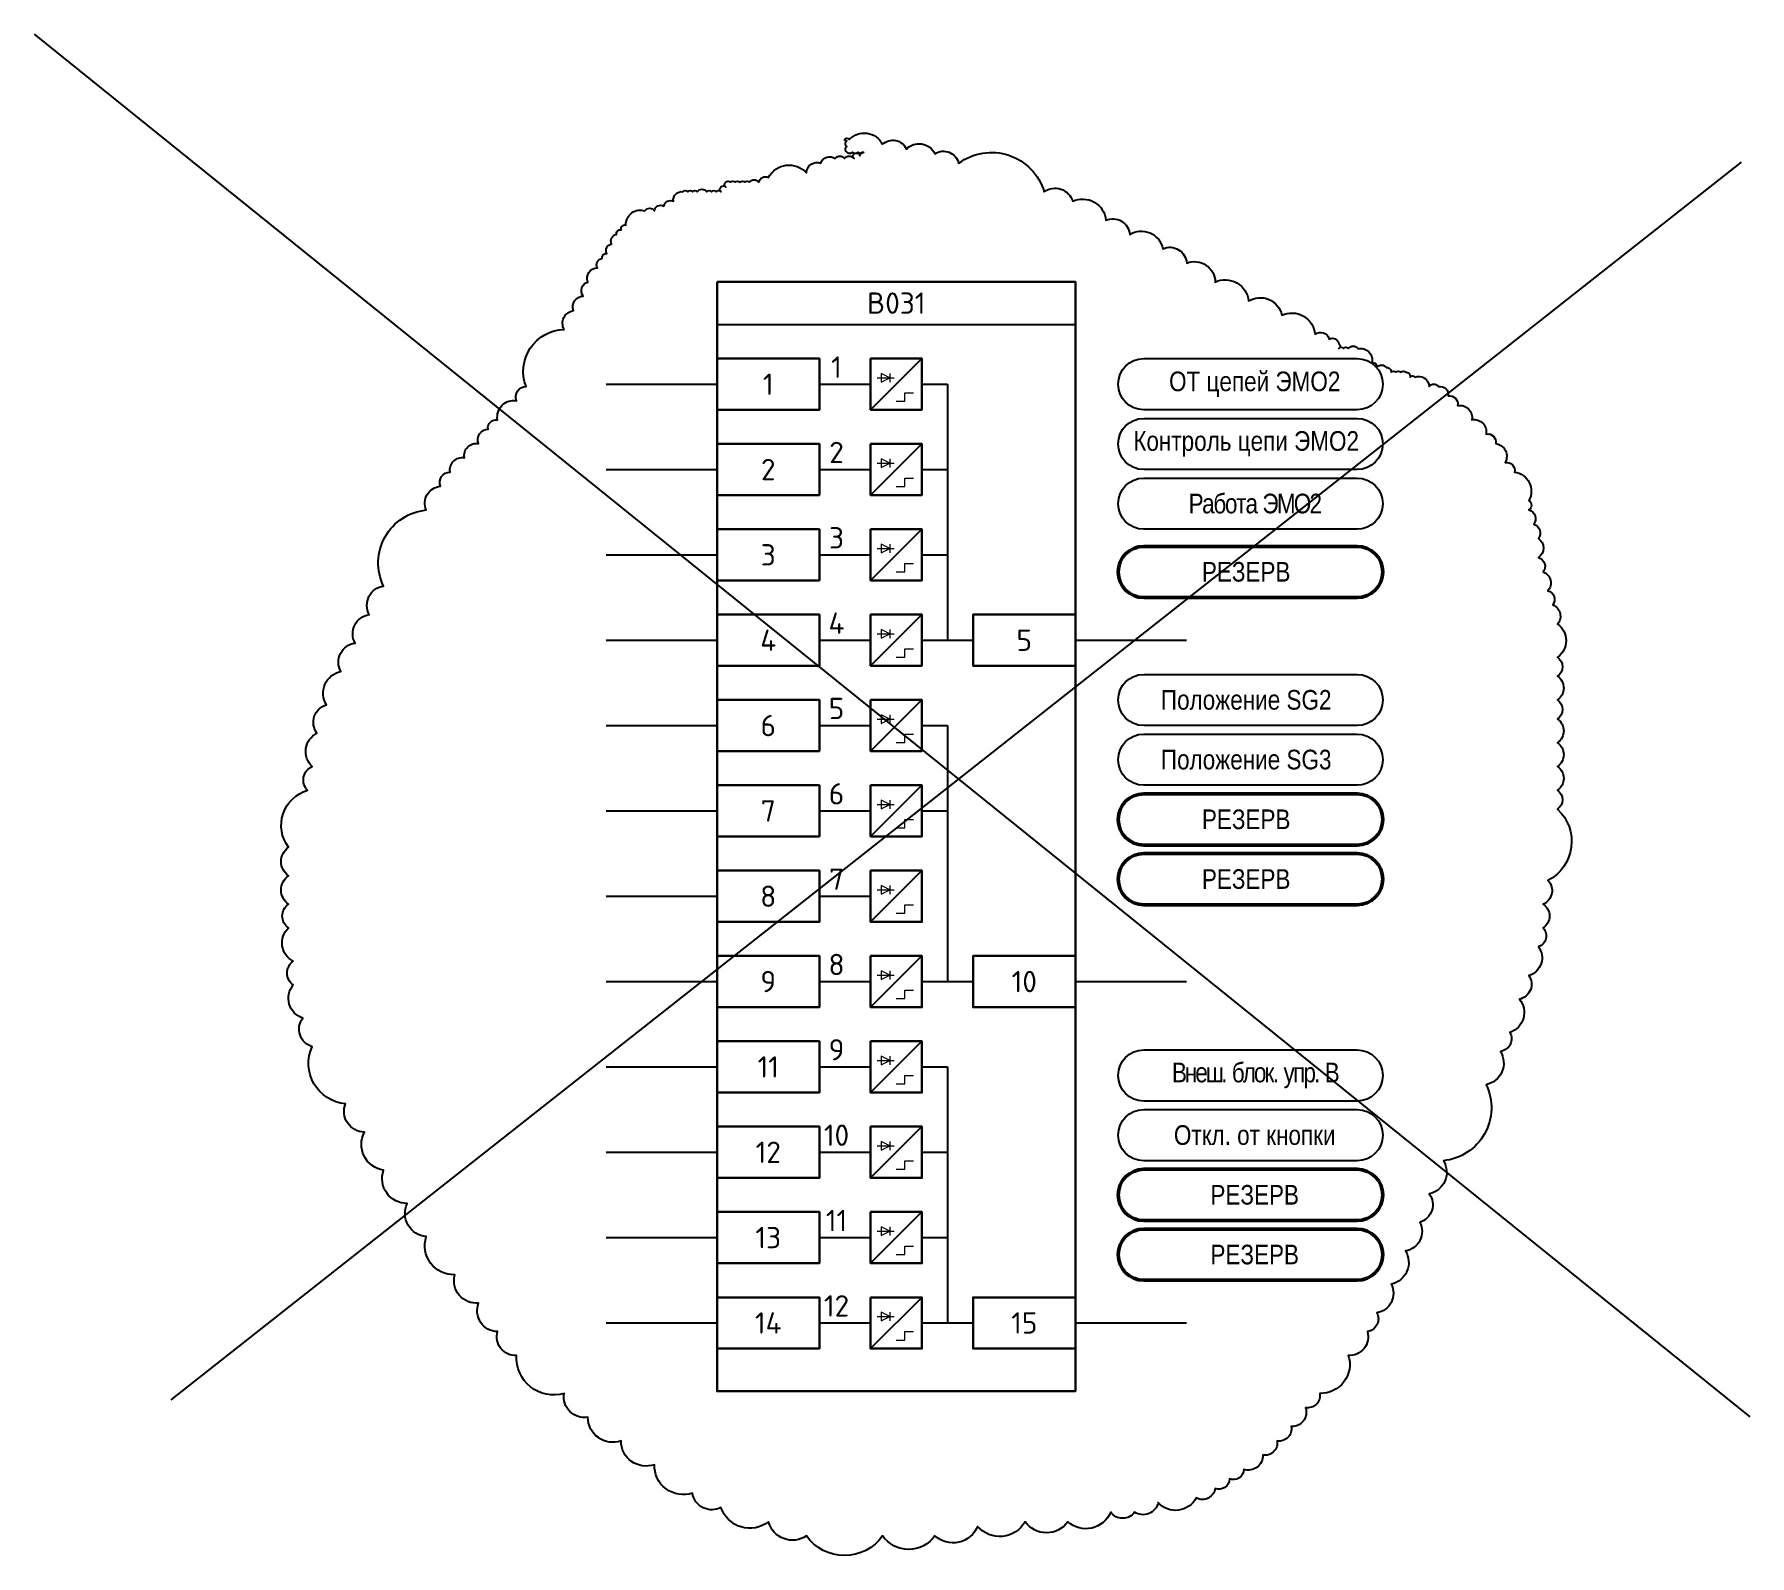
# Model space of a CAD drawing. Header units: millimetres. Extents: x 1413 to 4909, y -558 to 1412.
# Drawn here: x 4053 to 4254, y 624.7 to 803 of the extents above; entities that cross this region are included whole.
import ezdxf
from ezdxf.enums import TextEntityAlignment as Align

# ---------------------------------------------------------------- set-up
doc = ezdxf.new("R2010")
doc.units = ezdxf.units.MM
doc.layers.add('_ОРЗ_0.3', color=7, linetype='Continuous', lineweight=30)
doc.layers.add('TEXT', color=7, linetype='Continuous', lineweight=25)
doc.layers.add('Основная', color=7, linetype='Continuous')
doc.styles.add('2.5_Gost_RD', font='ARIALN.TTF', dxfattribs={"height": 2.5})
doc.styles.add('2.5_ISOCPEUR', font='isocpeur.ttf', dxfattribs={"width": 0.9, "height": 2.5})
doc.styles.add('2.5_ISOCPEUR_1', font='isocpeur.ttf', dxfattribs={"height": 2.5})

# ---------------------------------------------------------------- blocks, each defined once
blk = doc.blocks.new('*U42')
at = {"layer": 'Основная', "color": 0}
for p, q in [((0, 0), (2, 0)), ((2, 0), (40, 0)), ((40, 0), (42, 0))]:
    blk.add_line(p, q, dxfattribs=at)
blk = doc.blocks.new('*U74')
at = {"lineweight": 13, "ltscale": 0.25}
blk.add_line((20.25, 1.25), (20.25, 0.25), dxfattribs=at)
for points in [[(0, 3), (12, 3), (12, -3), (0, -3)], [(18, 3), (24, 3), (24, -3), (18, -3)]]:
    blk.add_lwpolyline(points, close=True)
at = {"lineweight": 13, "flags": 128}
for points in [[(19.5, 1.5, 0, 0, 0), (19.5, 2, 0.25, 0, 0), (19.5, 2.5, 0, 0, 0)], [(20, 1.5, 0, 0, 0), (20, 2, 0.25, 0, 0), (20, 2.5, 0, 0, 0)]]:
    blk.add_lwpolyline(points, format="xyseb", dxfattribs=at)
at = {"lineweight": 13, "ltscale": 0.25}
blk.add_lwpolyline([(20.25, 0.75), (19.25, 1.25), (19.25, 0.25), (20.25, 0.75)], dxfattribs=at)
at = {"layer": 'Основная', "ltscale": 0.25}
blk.add_line((24, 3), (18, -3), dxfattribs=at)
at = {"layer": 'Основная', "color": 0}
blk.add_line((12, 0), (18, 0), dxfattribs=at)
at = {"layer": 'Основная', "color": 0, "lineweight": 13}
blk.add_line((18.75, 0.75), (20.75, 0.75), dxfattribs=at)
for p, q in [((21, -2), (22, -2)), ((22, -1), (23, -1)), ((22, -2), (22, -1))]:
    blk.add_line(p, q, dxfattribs=at).dxf.unprotected_set("ltscale", 0)
at = {"layer": 'Основная', "style": '2.5_ISOCPEUR'}
for tag, p in [('ОУ', (3, 6)), ('K', (14, 2)), ('В', (6, 0))]:
    blk.add_attdef(tag, text='', height=2.5, dxfattribs=at).set_placement(p, align=Align.MIDDLE_CENTER)
blk = doc.blocks.new('*U64')
blk.add_lwpolyline([(0, 3), (-12, 3), (-12, -3), (0, -3)], close=True)
at = {"layer": 'Основная', "style": '2.5_ISOCPEUR'}
for tag, p in [('ОУ', (-7, 10)), ('В', (-6, 0))]:
    blk.add_attdef(tag, text='', height=2.5, dxfattribs=at).set_placement(p, align=Align.MIDDLE_CENTER)

msp = doc.modelspace()

# ---------------------------------------------------------------- linework, layer by layer
at = {"ltscale": 100}
for p, q in [((4053, 803), (4254, 641)), ((4253, 788), (4069, 643)), ((4160, 762), (4160, 732)), ((4160, 722), (4160, 692)), ((4160, 692), (4163, 692)), ((4160, 682), (4160, 652)), ((4160, 652), (4163, 652))]:
    msp.add_line(p, q, dxfattribs=at)
for points in [[(4147.94, 790.67, -0.520567), (4148.5, 790.67, -0.520567), (4148.5, 790.67, -0.520567), (4152.39, 790.11, -0.520567), (4152.39, 790.11, -0.520567), (4155.18, 789.56, -0.520567), (4155.18, 789.56, -0.520567), (4158.52, 789, -0.520567), (4158.52, 789, -0.520567), (4161.31, 787.89, -0.520567), (4161.31, 787.89, -0.520567), (4171.33, 784.55, -0.520567), (4171.33, 784.55, -0.520567), (4174.67, 783.43, -0.520567), (4174.67, 783.43, -0.520567), (4178.57, 781.21, -0.520567), (4178.57, 781.21, -0.520567), (4181.35, 779.54, -0.520567), (4181.35, 779.54, -0.520567), (4185.25, 777.87, -0.520567), (4185.25, 777.87, -0.520567), (4188.04, 776.2, -0.520567), (4188.04, 776.2, -0.520567), (4191.38, 773.97, -0.520567), (4191.38, 773.97, -0.520567), (4195.28, 771.75, -0.520567), (4195.28, 771.75, -0.520567), (4199.18, 770.08, -0.520567), (4199.18, 770.08, -0.520567), (4203.07, 767.85, -0.520567), (4203.07, 767.85, -0.520567), (4204.74, 767.29, -0.520567), (4204.74, 767.29, -0.520567), (4205.86, 766.74, -0.520567), (4205.86, 766.74, -0.520567), (4205.86, 766.18, -0.520567), (4205.86, 766.18, -0.520567), (4206.42, 766.18, -0.520567), (4206.42, 766.18, -0.520567), (4206.97, 766.18, -0.520567), (4206.97, 766.18, -0.520567), (4208.09, 766.18, -0.520567), (4208.09, 766.18, -0.520567), (4209.76, 764.51, -0.520567), (4209.76, 764.51, -0.520567), (4210.31, 763.95, -0.520567), (4210.31, 763.95, -0.520567), (4211.43, 763.95, -0.520567), (4211.43, 763.95, -0.520567), (4211.98, 763.4, -0.520567), (4211.98, 763.4, -0.520567), (4212.54, 763.4, -0.520567), (4212.54, 763.4, -0.520567), (4213.1, 763.4, -0.520567), (4213.1, 763.4, -0.520567), (4213.66, 763.4, -0.520567), (4213.66, 763.4, -0.520567), (4214.21, 762.84, -0.520567), (4214.21, 762.84, -0.520567), (4214.77, 762.84, -0.520567), (4214.77, 762.84, -0.520567), (4216.44, 761.73, -0.520567), (4216.44, 761.73, -0.520567), (4217.55, 761.73, -0.520567), (4217.55, 761.73, -0.520567), (4218.67, 760.62, -0.520567), (4218.67, 760.62, -0.520567), (4219.78, 759.5, -0.520567), (4219.78, 759.5, -0.520567), (4221.45, 757.83, -0.520567), (4221.45, 757.83, -0.520567), (4223.12, 756.16, -0.520567), (4223.12, 756.16, -0.520567), (4224.24, 755.05, -0.520567), (4224.24, 755.05, -0.520567), (4225.35, 752.82, -0.520567), (4225.35, 752.82, -0.520567), (4226.46, 751.71, -0.520567), (4226.46, 751.71, -0.520567), (4228.14, 748.37, -0.520567), (4228.14, 748.37, -0.520567), (4228.14, 747.26, -0.520567), (4228.14, 747.26, -0.520567), (4228.69, 745.59, -0.520567), (4228.69, 745.59, -0.520567), (4229.25, 743.92, -0.520567), (4229.25, 743.92, -0.520567), (4229.25, 741.69, -0.520567), (4229.25, 741.69, -0.520567), (4229.81, 740.02, -0.520567), (4229.81, 740.02, -0.520567), (4230.36, 737.8, -0.520567), (4230.36, 737.8, -0.520567), (4230.92, 736.13, -0.520567), (4230.92, 736.13, -0.520567), (4231.48, 733.9, -0.520567), (4231.48, 733.9, -0.520567), (4231.48, 730.01, -0.520567), (4231.48, 730.01, -0.520567), (4231.48, 727.78, -0.520567), (4231.48, 727.78, -0.520567), (4231.48, 725, -0.520567), (4231.48, 725, -0.520567), (4231.48, 722.77, -0.520567), (4231.48, 722.77, -0.520567), (4231.48, 719.99, -0.520567), (4231.48, 719.99, -0.520567), (4231.48, 717.2, -0.520567), (4231.48, 717.2, -0.520567), (4231.48, 714.42, -0.520567), (4231.48, 714.42, -0.520567), (4231.48, 712.2, -0.520567), (4231.48, 712.2, -0.520567), (4230.36, 703.85, -0.520567), (4230.36, 703.85, -0.520567), (4229.81, 701.07, -0.520567), (4229.81, 701.07, -0.520567), (4229.81, 698.28, -0.520567), (4229.81, 698.28, -0.520567), (4229.25, 696.06, -0.520567), (4229.25, 696.06, -0.520567), (4228.14, 692.72, -0.520567), (4228.14, 692.72, -0.520567), (4227.02, 689.93, -0.520567), (4227.02, 689.93, -0.520567), (4225.91, 686.04, -0.520567), (4225.91, 686.04, -0.520567), (4224.79, 683.81, -0.520567), (4224.79, 683.81, -0.520567), (4223.12, 679.92, -0.520567), (4223.12, 679.92, -0.520567), (4218.11, 671.01, -0.520567), (4218.11, 671.01, -0.520567), (4216.44, 667.12, -0.520567), (4216.44, 667.12, -0.520567), (4215.33, 663.78, -0.520567), (4215.33, 663.78, -0.520567), (4213.66, 660.44, -0.520567), (4213.66, 660.44, -0.520567), (4211.98, 656.54, -0.520567), (4211.98, 656.54, -0.520567), (4210.31, 653.2, -0.520567), (4210.31, 653.2, -0.520567), (4209.2, 650.98, -0.520567), (4209.2, 650.98, -0.520567), (4206.97, 648.19, -0.520567), (4206.97, 648.19, -0.520567), (4203.63, 643.74, -0.520567), (4203.63, 643.74, -0.520567), (4201.96, 642.07, -0.520567), (4201.96, 642.07, -0.520567), (4200.29, 639.85, -0.520567), (4200.29, 639.85, -0.520567), (4198.62, 638.18, -0.520567), (4198.62, 638.18, -0.520567), (4196.95, 636.51, -0.520567), (4196.95, 636.51, -0.520567), (4194.72, 634.84, -0.520567), (4194.72, 634.84, -0.520567), (4193.05, 633.72, -0.520567), (4193.05, 633.72, -0.520567), (4191.38, 632.61, -0.520567), (4191.38, 632.61, -0.520567), (4189.15, 631.5, -0.520567), (4189.15, 631.5, -0.520567), (4184.7, 630.94, -0.520567), (4184.7, 630.94, -0.520567), (4181.91, 629.83, -0.520567), (4181.91, 629.83, -0.520567), (4179.13, 629.83, -0.520567), (4179.13, 629.83, -0.520567), (4174.11, 628.71, -0.520567), (4174.11, 628.71, -0.520567), (4169.1, 628.71, -0.520567), (4169.1, 628.71, -0.520567), (4163.53, 628.16, -0.520567), (4163.53, 628.16, -0.520567), (4158.52, 627.05, -0.520567), (4158.52, 627.05, -0.520567), (4152.39, 627.05, -0.520567), (4152.39, 627.05, -0.520567), (4143.48, 627.05, -0.520567), (4143.48, 627.05, -0.520567), (4139.03, 628.71, -0.520567), (4139.03, 628.71, -0.520567), (4133.46, 630.38, -0.520567), (4133.46, 630.38, -0.520567), (4130.12, 632.05, -0.520567), (4130.12, 632.05, -0.520567), (4125.66, 635.39, -0.520567), (4125.66, 635.39, -0.520567), (4121.76, 638.18, -0.520567), (4121.76, 638.18, -0.520567), (4117.87, 640.96, -0.520567), (4117.87, 640.96, -0.520567), (4115.08, 643.74, -0.520567), (4115.08, 643.74, -0.520567), (4109.51, 648.19, -0.520567), (4109.51, 648.19, -0.520567), (4107.28, 650.98, -0.520567), (4107.28, 650.98, -0.520567), (4105.06, 654.32, -0.520567), (4105.06, 654.32, -0.520567), (4102.27, 657.65, -0.520567), (4102.27, 657.65, -0.520567), (4098.93, 662.11, -0.520567), (4098.93, 662.11, -0.520567), (4096.7, 666, -0.520567), (4096.7, 666, -0.520567), (4093.92, 669.9, -0.520567), (4093.92, 669.9, -0.520567), (4091.69, 674.35, -0.520567), (4091.69, 674.35, -0.520567), (4089.46, 677.69, -0.520567), (4089.46, 677.69, -0.520567), (4085.56, 684.37, -0.520567), (4085.56, 684.37, -0.520567), (4084.45, 687.71, -0.520567), (4084.45, 687.71, -0.520567), (4083.34, 691.6, -0.520567), (4083.34, 691.6, -0.520567), (4083.34, 694.39, -0.520567), (4083.34, 694.39, -0.520567), (4082.78, 698.28, -0.520567), (4082.78, 698.28, -0.520567), (4082.78, 701.07, -0.520567), (4082.78, 701.07, -0.520567), (4082.78, 704.4, -0.520567), (4082.78, 704.4, -0.520567), (4082.78, 707.74, -0.520567), (4082.78, 707.74, -0.520567), (4085.01, 714.42, -0.520567), (4085.01, 714.42, -0.520567), (4085.56, 717.2, -0.520567), (4085.56, 717.2, -0.520567), (4086.12, 721.1, -0.520567), (4086.12, 721.1, -0.520567), (4087.24, 724.44, -0.520567), (4087.24, 724.44, -0.520567), (4088.91, 728.34, -0.520567), (4088.91, 728.34, -0.520567), (4090.58, 731.67, -0.520567), (4090.58, 731.67, -0.520567), (4092.25, 735.01, -0.520567), (4092.25, 735.01, -0.520567), (4093.92, 738.35, -0.520567), (4093.92, 738.35, -0.520567), (4098.93, 747.26, -0.520567), (4098.93, 747.26, -0.520567), (4100.6, 750.04, -0.520567), (4100.6, 750.04, -0.520567), (4101.72, 751.71, -0.520567), (4101.72, 751.71, -0.520567), (4103.39, 753.38, -0.520567), (4103.39, 753.38, -0.520567), (4105.06, 755.05, -0.520567), (4105.06, 755.05, -0.520567), (4106.17, 756.72, -0.520567), (4106.17, 756.72, -0.520567), (4107.28, 757.83, -0.520567), (4107.28, 757.83, -0.520567), (4109.51, 760.06, -0.520567), (4109.51, 760.06, -0.520567), (4110.63, 761.73, -0.520567), (4110.63, 761.73, -0.520567), (4115.08, 768.41, -0.520567), (4115.08, 768.41, -0.520567), (4116.19, 770.63, -0.520567), (4116.19, 770.63, -0.520567), (4117.31, 772.3, -0.520567), (4117.31, 772.3, -0.520567), (4117.87, 773.97, -0.520567), (4117.87, 773.97, -0.520567), (4118.98, 775.64, -0.520567), (4118.98, 775.64, -0.520567), (4119.54, 776.75, -0.520567), (4119.54, 776.75, -0.520567), (4120.09, 777.31, -0.520567), (4120.09, 777.31, -0.520567), (4120.65, 778.42, -0.520567), (4120.65, 778.42, -0.520567), (4121.21, 779.54, -0.520567), (4121.21, 779.54, -0.520567), (4121.76, 780.09, -0.520567), (4121.76, 780.09, -0.520567), (4122.32, 780.65, -0.520567), (4122.32, 780.65, -0.520567), (4124.55, 782.32, -0.520567), (4124.55, 782.32, -0.520567), (4125.66, 782.32, -0.520567), (4125.66, 782.32, -0.520567), (4126.78, 782.88, -0.520567), (4126.78, 782.88, -0.520567), (4127.89, 783.43, -0.520567), (4127.89, 783.43, -0.520567), (4129, 784.55, -0.520567), (4129, 784.55, -0.520567), (4129.56, 784.55, -0.520567), (4129.56, 784.55, -0.520567), (4130.12, 784.55, -0.520567), (4130.12, 784.55, -0.520567), (4130.67, 784.55, -0.520567), (4130.67, 784.55, -0.520567), (4131.79, 784.55, -0.520567), (4131.79, 784.55, -0.520567), (4132.35, 784.55, -0.520567), (4132.35, 784.55, -0.520567), (4132.9, 784.55, -0.520567), (4132.9, 784.55, -0.520567), (4133.46, 784.55, -0.520567), (4133.46, 784.55, -0.520567), (4133.46, 785.1, -0.520567), (4133.46, 785.1, -0.520567), (4134.02, 785.1, -0.520567), (4134.02, 785.1, -0.520567), (4134.02, 785.66, -0.520567), (4134.02, 785.66, -0.520567), (4134.57, 785.66, -0.520567), (4134.57, 785.66, -0.520567), (4135.13, 785.66, -0.520567), (4135.13, 785.66, -0.520567), (4135.69, 785.66, -0.520567), (4135.69, 785.66, -0.520567), (4136.24, 785.66, -0.520567), (4136.24, 785.66, -0.520567), (4136.8, 785.66, -0.520567), (4136.8, 785.66, -0.520567), (4137.91, 785.66, -0.520567), (4137.91, 785.66, -0.520567), (4139.03, 786.22, -0.520567), (4139.03, 786.22, -0.520567), (4143.48, 786.77, -0.520567), (4143.48, 786.77, -0.520567), (4145.15, 787.89, -0.520567), (4145.15, 787.89, -0.520567), (4146.83, 788.44, -0.520567), (4146.83, 788.44, -0.520567), (4147.94, 788.44, -0.520567), (4147.94, 788.44, -0.520567), (4149.05, 788.44, -0.520567), (4149.05, 788.44, -0.520567), (4149.05, 789, -0.520567), (4149.05, 789, -0.520567), (4149.74, 788.77, -0.520567), (4149.74, 788.77, -0.520567), (4150.17, 789.2, -0.520567), (4150.17, 789.2, -0.520567), (4149.52, 789.2, -0.520567), (4149.52, 789.2, -0.520567), (4148.86, 789.2, -0.520567), (4148.86, 789.2, -0.520567), (4148.21, 789.2, -0.520567), (4148.21, 789.2, -0.520567), (4148.21, 789.85, -0.520567), (4148.21, 789.85, -0.520567), (4148.21, 790.51, -0.520567), (4148.21, 790.51, -0.520567)], [(4183, 722, -1), (4183, 728), (4208, 728, -1), (4208, 722)], [(4183, 715, -1), (4183, 721), (4208, 721, -1), (4208, 715)]]:
    msp.add_lwpolyline(points, format="xyb", close=True, dxfattribs=at)
at = {"color": 85, "ltscale": 100, "true_color": 0x58ba48}
for points in [[(4183, 759, -1), (4183, 765), (4208, 765, -1), (4208, 759)], [(4183, 752, -1), (4183, 758), (4208, 758, -1), (4208, 752)], [(4183, 745, -1), (4183, 751), (4208, 751, -1), (4208, 745)]]:
    msp.add_lwpolyline(points, format="xyb", close=True, dxfattribs=at)
at = {"ltscale": 100}
for points in [[(4120, 762), (4133, 762)], [(4157, 762), (4160, 762)], [(4120, 752), (4133, 752)], [(4157, 752), (4160, 752)], [(4120, 742), (4133, 742)], [(4157, 742), (4160, 742)], [(4120, 732), (4133, 732)], [(4157, 732), (4160, 732)], [(4157, 732), (4163, 732)], [(4175, 732), (4188, 732)], [(4120, 722), (4133, 722)], [(4157, 722), (4160, 722)], [(4120, 712), (4133, 712)], [(4157, 712), (4160, 712)], [(4120, 702), (4133, 702)], [(4120, 692), (4133, 692)], [(4157, 692), (4160, 692)], [(4175, 692), (4188, 692)], [(4120, 682), (4133, 682)], [(4157, 682), (4160, 682)], [(4120, 672), (4133, 672)], [(4157, 672), (4160, 672)], [(4120, 662), (4133, 662)], [(4157, 662), (4160, 662)], [(4120, 652), (4133, 652)], [(4157, 652), (4160, 652)], [(4175, 652), (4188, 652)]]:
    msp.add_lwpolyline(points, dxfattribs=at)
at = {"color": 85, "lineweight": 50, "ltscale": 100, "true_color": 0x58ba48}
msp.add_lwpolyline([(4183, 737, -1), (4183, 743), (4208, 743, -1), (4208, 737)], format="xyb", close=True, dxfattribs=at)
at = {"lineweight": 50, "ltscale": 100}
for points in [[(4183, 708, -1), (4183, 714), (4208, 714, -1), (4208, 708)], [(4183, 701, -1), (4183, 707), (4208, 707, -1), (4208, 701)]]:
    msp.add_lwpolyline(points, format="xyb", close=True, dxfattribs=at)
at = {"color": 6, "ltscale": 100}
for points in [[(4183, 678, -1), (4183, 684), (4208, 684, -1), (4208, 678)], [(4183, 671, -1), (4183, 677), (4208, 677, -1), (4208, 671)]]:
    msp.add_lwpolyline(points, format="xyb", close=True, dxfattribs=at)
at = {"color": 6, "lineweight": 50, "ltscale": 100}
for points in [[(4183, 664, -1), (4183, 670), (4208, 670, -1), (4208, 664)], [(4183, 657, -1), (4183, 663), (4208, 663, -1), (4208, 657)]]:
    msp.add_lwpolyline(points, format="xyb", close=True, dxfattribs=at)
at = {"layer": '_ОРЗ_0.3', "ltscale": 100}
msp.add_lwpolyline([(4133, 774), (4175, 774), (4175, 644), (4133, 644)], close=True, dxfattribs=at)

# ---------------------------------------------------------------- block references
at = {"ltscale": 0.25}
msp.add_blockref('*U42', (4133, 769), dxfattribs=at)
at = {"layer": '_ОРЗ_0.3', "ltscale": 0.25}
ref = msp.add_blockref('*U74', (4133, 762), dxfattribs=at)
ref.add_attrib('В', '1', dxfattribs={"layer": 'Основная', "height": 2.5, "style": '2.5_ISOCPEUR'}).set_placement((4139, 762), align=Align.MIDDLE_CENTER)
ref.add_attrib('K', '1', dxfattribs={"layer": 'Основная', "height": 2.5, "style": '2.5_ISOCPEUR'}).set_placement((4147, 764), align=Align.MIDDLE_CENTER)
ref = msp.add_blockref('*U74', (4133, 752), dxfattribs=at)
ref.add_attrib('В', '2', dxfattribs={"layer": 'Основная', "height": 2.5, "style": '2.5_ISOCPEUR'}).set_placement((4139, 752), align=Align.MIDDLE_CENTER)
ref.add_attrib('K', '2', dxfattribs={"layer": 'Основная', "height": 2.5, "style": '2.5_ISOCPEUR'}).set_placement((4147, 754), align=Align.MIDDLE_CENTER)
ref = msp.add_blockref('*U74', (4133, 742), dxfattribs=at)
ref.add_attrib('В', '3', dxfattribs={"layer": 'Основная', "height": 2.5, "style": '2.5_ISOCPEUR'}).set_placement((4139, 742), align=Align.MIDDLE_CENTER)
ref.add_attrib('K', '3', dxfattribs={"layer": 'Основная', "height": 2.5, "style": '2.5_ISOCPEUR'}).set_placement((4147, 744), align=Align.MIDDLE_CENTER)
ref = msp.add_blockref('*U74', (4133, 732), dxfattribs=at)
ref.add_attrib('В', '4', dxfattribs={"layer": 'Основная', "height": 2.5, "style": '2.5_ISOCPEUR'}).set_placement((4139, 732), align=Align.MIDDLE_CENTER)
ref.add_attrib('K', '4', dxfattribs={"layer": 'Основная', "height": 2.5, "style": '2.5_ISOCPEUR'}).set_placement((4147, 734), align=Align.MIDDLE_CENTER)
ref = msp.add_blockref('*U64', (4175, 732), dxfattribs=at)
ref.add_attrib('В', '5', dxfattribs={"layer": 'Основная', "height": 2.5, "style": '2.5_ISOCPEUR'}).set_placement((4169, 732), align=Align.MIDDLE_CENTER)
ref = msp.add_blockref('*U74', (4133, 722), dxfattribs=at)
ref.add_attrib('В', '6', dxfattribs={"layer": 'Основная', "height": 2.5, "style": '2.5_ISOCPEUR'}).set_placement((4139, 722), align=Align.MIDDLE_CENTER)
ref.add_attrib('K', '5', dxfattribs={"layer": 'Основная', "height": 2.5, "style": '2.5_ISOCPEUR'}).set_placement((4147, 724), align=Align.MIDDLE_CENTER)
ref = msp.add_blockref('*U74', (4133, 712), dxfattribs=at)
ref.add_attrib('В', '7', dxfattribs={"layer": 'Основная', "height": 2.5, "style": '2.5_ISOCPEUR'}).set_placement((4139, 712), align=Align.MIDDLE_CENTER)
ref.add_attrib('K', '6', dxfattribs={"layer": 'Основная', "height": 2.5, "style": '2.5_ISOCPEUR'}).set_placement((4147, 714), align=Align.MIDDLE_CENTER)
ref = msp.add_blockref('*U74', (4133, 702), dxfattribs=at)
ref.add_attrib('В', '8', dxfattribs={"layer": 'Основная', "height": 2.5, "style": '2.5_ISOCPEUR'}).set_placement((4139, 702), align=Align.MIDDLE_CENTER)
ref.add_attrib('K', '7', dxfattribs={"layer": 'Основная', "height": 2.5, "style": '2.5_ISOCPEUR'}).set_placement((4147, 704), align=Align.MIDDLE_CENTER)
ref = msp.add_blockref('*U74', (4133, 692), dxfattribs=at)
ref.add_attrib('В', '9', dxfattribs={"layer": 'Основная', "height": 2.5, "style": '2.5_ISOCPEUR'}).set_placement((4139, 692), align=Align.MIDDLE_CENTER)
ref.add_attrib('K', '8', dxfattribs={"layer": 'Основная', "height": 2.5, "style": '2.5_ISOCPEUR'}).set_placement((4147, 694), align=Align.MIDDLE_CENTER)
ref = msp.add_blockref('*U64', (4175, 692), dxfattribs=at)
ref.add_attrib('В', '10', dxfattribs={"layer": 'Основная', "height": 2.5, "style": '2.5_ISOCPEUR'}).set_placement((4169, 692), align=Align.MIDDLE_CENTER)
ref = msp.add_blockref('*U74', (4133, 682), dxfattribs=at)
ref.add_attrib('В', '11', dxfattribs={"layer": 'Основная', "height": 2.5, "style": '2.5_ISOCPEUR'}).set_placement((4139, 682), align=Align.MIDDLE_CENTER)
ref.add_attrib('K', '9', dxfattribs={"layer": 'Основная', "height": 2.5, "style": '2.5_ISOCPEUR'}).set_placement((4147, 684), align=Align.MIDDLE_CENTER)
ref = msp.add_blockref('*U74', (4133, 672), dxfattribs=at)
ref.add_attrib('В', '12', dxfattribs={"layer": 'Основная', "height": 2.5, "style": '2.5_ISOCPEUR'}).set_placement((4139, 672), align=Align.MIDDLE_CENTER)
ref.add_attrib('K', '10', dxfattribs={"layer": 'Основная', "height": 2.5, "style": '2.5_ISOCPEUR'}).set_placement((4147, 674), align=Align.MIDDLE_CENTER)
ref = msp.add_blockref('*U74', (4133, 662), dxfattribs=at)
ref.add_attrib('В', '13', dxfattribs={"layer": 'Основная', "height": 2.5, "style": '2.5_ISOCPEUR'}).set_placement((4139, 662), align=Align.MIDDLE_CENTER)
ref.add_attrib('K', '11', dxfattribs={"layer": 'Основная', "height": 2.5, "style": '2.5_ISOCPEUR'}).set_placement((4147, 664), align=Align.MIDDLE_CENTER)
ref = msp.add_blockref('*U74', (4133, 652), dxfattribs=at)
ref.add_attrib('В', '14', dxfattribs={"layer": 'Основная', "height": 2.5, "style": '2.5_ISOCPEUR'}).set_placement((4139, 652), align=Align.MIDDLE_CENTER)
ref.add_attrib('K', '12', dxfattribs={"layer": 'Основная', "height": 2.5, "style": '2.5_ISOCPEUR'}).set_placement((4147, 654), align=Align.MIDDLE_CENTER)
ref = msp.add_blockref('*U64', (4175, 652), dxfattribs=at)
ref.add_attrib('В', '15', dxfattribs={"layer": 'Основная', "height": 2.5, "style": '2.5_ISOCPEUR'}).set_placement((4169, 652), align=Align.MIDDLE_CENTER)

# ---------------------------------------------------------------- texts
at = {"ltscale": 0.25, "insert": (4154, 771.5), "char_height": 2.5, "width": 42, "attachment_point": 5, "style": '2.5_ISOCPEUR_1'}
msp.add_mtext('B031', dxfattribs=at)
at = {"layer": 'TEXT', "ltscale": 100, "char_height": 2.3, "attachment_point": 5, "style": '2.5_Gost_RD'}
for s, insert, width in [('ОТ цепей ЭМО2', (4196, 762), 31), ('Контроль цепи ЭМО2', (4195, 755), 28), ('{\\T0.9;Работа ЭМО2}', (4196, 748), 31), ('РЕЗЕРВ', (4195, 740), 31), ('Положение SG2', (4195, 725), 31), ('Положение SG3', (4195, 718), 31), ('РЕЗЕРВ', (4195, 711), 31), ('РЕЗЕРВ', (4195, 704), 31), ('{\\T0.85;Внеш. блок. упр. В}', (4196, 681), 31), ('Откл. от кнопки', (4196, 674), 31), ('РЕЗЕРВ', (4196, 667), 31), ('РЕЗЕРВ', (4196, 660), 31)]:
    msp.add_mtext(s, dxfattribs=dict(at, insert=insert, width=width))

doc.saveas('drawing.dxf')
